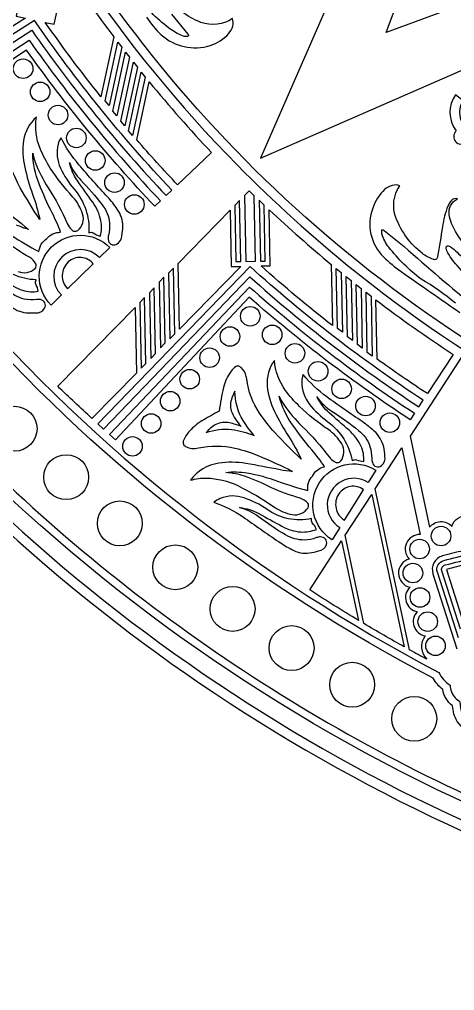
# Model space of a CAD drawing. Extents: x 0.3 to 22.9, y 0.3 to 22.9.
# Drawn here: x 4.06 to 6.84, y 0.27 to 6.49 of the extents above; entities that cross this region are included whole.
import ezdxf

# ---------------------------------------------------------------- set-up
doc = ezdxf.new("R2010")
doc.units = 0
doc.layers.get('0').update_dxf_attribs({"linetype": 'CONTINUOUS'})

msp = doc.modelspace()

# ---------------------------------------------------------------- linework, layer by layer
for points in [[(3.3142, 3.8737, 0.163521), (9.6242, 0.4465, 0.120172), (14.9519, 0.7854, 0.181777), (21.2452, 5.6945, 0.144148), (22.8969, 11.895, 0.188589), (19.6736, 19.5024, 0.185161), (12.301, 22.8811, 0.117209), (7.172, 22.009, 0.205007), (1.0046, 15.597, 0.089875), (0.2744, 11.5899, 0.190376), (3.3142, 3.8737)], [(19.638, 19.4494, 0.185169), (12.3102, 22.8179, 0.117227), (7.2083, 21.9566, 0.205002), (1.0677, 15.5872, 0.090157), (0.3369, 11.5899, 0.189152), (3.351, 3.9258, 0.162934), (9.5961, 0.5149, 0.121048), (14.9333, 0.845, 0.176273), (21.0659, 5.5259, 0.149242), (22.8347, 11.8803, 0.189626), (19.638, 19.4494)], [(3.6952, 4.7136, 0.093155), (6.7418, 2.309, 0.142562), (6.8139, 2.2274, 0.193525), (6.8466, 2.1464, 0.051441), (6.8766, 2.121, 0.066621), (6.8911, 2.0441, 0.260988), (6.9692, 1.9742, 0.057372), (7.0332, 1.9675, 0.084149), (7.0818, 1.8105, 0.191142), (7.2086, 1.6981), (7.076, 1.3986, -0.184586), (1.4291, 7.0046, -0.109103), (0.446, 11.7434, -0.195614), (3.7142, 19.4742, -0.012747), (4.1281, 19.8667), (4.5799, 19.3653, 0.143763), (1.4975, 14.3855, 0.10076), (1.2127, 10.1906, 0.147299), (3.6952, 4.7136)], [(1.0784, 12.0133, -0.172995), (3.713, 18.5618, -0.026822), (4.5094, 19.3689), (4.1244, 19.7961, 0.135351), (0.9831, 14.8536, 0.108341), (0.5953, 10.0918, 0.151917), (3.3881, 4.1189, 0.102753), (7.0505, 1.4647), (7.1431, 1.6738, -0.149793), (7.0253, 1.8122, -0.051818), (6.9916, 1.9198, -0.23974), (6.8591, 1.9955, -0.106316), (6.8288, 2.0946, -0.184724), (6.7664, 2.1998, -0.100062), (6.7055, 2.2716, -0.178747), (1.8261, 7.6664, -0.105978), (1.0784, 12.0133)], [(4.5069, 16.4808, 0.161318), (2.9884, 11.2681, 0.187111), (5.4543, 5.5541, 0.057832), (7.006, 4.3047), (7.0393, 4.3576, -0.169929), (3.5297, 8.7462, -0.124473), (3.1497, 12.931, -0.158039), (5.5528, 17.6357, -0.12047), (9.0206, 19.7394), (9.0019, 19.799, 0.166533), (4.5069, 16.4808)], [(8.415, 6.86, 0.105626), (10.6123, 5.9782, 0.245123), (10.4199, 5.8686, 0.082224), (10.3478, 5.6952, 0.059208), (10.3201, 5.4473, 0.046792), (10.2871, 5.706, 0.079184), (10.2209, 5.8686, 0.154271), (10.1359, 5.9491, 0.285789), (9.985, 5.9335, 0.217504), (9.8942, 5.7542, 0.136631), (9.9301, 5.6014, 0.155303), (9.3255, 5.6154, 0.151891), (9.3264, 5.7873, 0.534299), (8.9808, 5.8955, 0.164877), (8.8771, 5.7322, -0.218321), (5.3817, 9.816, -0.023975), (5.2413, 10.4155, 0.541535), (5.9761, 10.6135, 0.204704), (8.415, 6.86)], [(4.3589, 6.8061, 0.015198), (4.6644, 6.3741), (4.5819, 5.9913, -0.016537), (4.226, 6.4679), (4.2833, 6.4556), (4.3589, 6.8061)], [(5.0327, 6.5209), (5.1368, 6.3922, -0.209638), (5.142, 6.3806, -0.184519), (5.1139, 6.3783, -0.0762), (5.0292, 6.4218, -0.081612), (4.8248, 6.6283, 0.043413)], [(4.8735, 6.5014, 0.058971), (4.9671, 6.3878, 0.264133), (5.2799, 6.3197, 0.137254), (5.3978, 6.3952, 0.113952), (5.4245, 6.4437, 0.165524), (5.422, 6.4921, -0.23895), (5.2199, 6.4672, -0.118662), (4.9893, 6.6365, -0.101519)], [(4.1395, 6.4174, 0.037416), (4.9989, 5.3595), (5.0352, 5.3938, -0.03861), (4.1567, 6.4803), (2.9768, 5.7258), (3.0053, 5.6843), (4.1395, 6.4174)], [(4.1064, 6.2906), (3.0628, 5.6016), (3.034, 5.6429), (4.1227, 6.3541, 0.036236), (4.9625, 5.3251), (4.9262, 5.2908, -0.035121), (4.1064, 6.2906)], [(5.2895, 5.6343), (5.0715, 5.4281, -0.010802), (4.8104, 5.7167), (4.8903, 6.0871, 0.01734), (5.2895, 5.6343)], [(6.9295, 5.7116, 0.323934), (7.1558, 5.7587), (7.106, 5.7969, -0.902816), (6.8971, 5.9647), (6.849, 6.0051, 0.324479), (6.8521, 5.7736, 0.099066), (6.8409, 5.7576, 0.933011), (6.9295, 5.7116)], [(4.011, 5.1046, 0.022629), (4.1854, 5.0007, -0.237041), (4.2356, 5.084, -0.237041), (4.3241, 5.1246, 0.028703), (4.2701, 5.2482, -0.022625), (4.1862, 5.4338, -0.090762), (4.1464, 5.6315, 0.038694), (4.1619, 5.5726, 0.05429), (4.2445, 5.4091, -0.041039), (4.3667, 5.18, 0.105693), (4.3938, 5.1419, 0.417264), (4.4332, 5.1367, 0.315821), (4.4649, 5.2419, 0.100694), (4.403, 5.3498, -0.039246), (4.2578, 5.5358, -0.043063), (4.193, 5.6599, -0.140391), (4.1695, 5.8609, 0.179228), (4.0867, 5.7109, 0.090203), (4.0944, 5.5418, 0.032358), (4.1447, 5.3687, -0.036866), (4.1903, 5.2067, -0.017127), (4.0665, 5.4084, -0.032567), (3.9989, 5.555, -0.123102)], [(4.6862, 5.2723, 0.034724), (4.6255, 5.3498, -0.010063), (4.4414, 5.5564, -0.06242), (4.3269, 5.7299, 0.082415), (4.308, 5.6874, 0.163033), (4.3224, 5.535, 0.060797), (4.4113, 5.3996, -0.191069), (4.5049, 5.122, -0.228402), (4.5326, 5.1211, 0.091775), (4.5767, 5.0998, 0.133765), (4.5815, 5.2, 0.098085), (4.5304, 5.3163, -0.004378), (4.4332, 5.4526, -0.093724), (4.3799, 5.5709, 0.105692), (4.4534, 5.4578, -0.026116), (4.5892, 5.3004, -0.159075), (4.6359, 5.1833, -0.07363), (4.6297, 5.106, 0.084184), (4.6281, 5.0796, 0.552068), (4.68, 5.0474, 0.281238), (4.7151, 5.1021, 0.045903), (4.7213, 5.1608, 0.160037), (4.6862, 5.2723)], [(6.9039, 5.0504, -0.07487), (6.8236, 5.181, -0.057633), (6.8082, 5.239, -0.329151), (6.8611, 5.3379, 0.27539), (6.8264, 5.3313, 0.115082), (6.7999, 5.2926, 0.062039), (6.7651, 5.1595, -0.001488), (6.734, 4.9704, -0.128693), (6.7258, 4.9521, -0.239966), (6.7069, 4.9509, -0.076066), (6.6365, 4.9893, -0.139315), (6.4672, 5.2199, -0.244176), (6.4921, 5.422, 0.166246), (6.4437, 5.4245, 0.116272), (6.3952, 5.3978, 0.117382), (6.3197, 5.2799, 0.296544), (6.3878, 4.9671, 0.037053), (6.5014, 4.8735, 0.002944), (6.8766, 4.6117, 0.116784)], [(3.9324, 5.2887, -0.017286), (4.1189, 5.1429, -0.040808), (4.0429, 5.1709, 0.008084)], [(6.062, 4.5273, -0.016537), (5.6058, 4.909), (5.6644, 4.9102), (5.6572, 5.2688, 0.015198), (6.0541, 4.9188), (6.062, 4.5273)], [(4.5724, 4.9628, 0.999999), (4.3289, 4.7235), (4.2632, 4.659, -1), (4.6381, 5.0274), (4.5724, 4.9628)], [(6.8474, 4.6713, 0.041493), (6.6283, 4.8248, -0.060601), (6.4218, 5.0292, -0.103294), (6.3782, 5.1139, -0.178351), (6.3806, 5.142, -0.209619), (6.3922, 5.1368), (6.5209, 5.0327, 0.009291), (6.9753, 4.644)], [(4.0814, 4.7535, 0.117036), (4.1814, 4.7469, 0.091773), (4.1653, 4.7931, -0.22841), (4.1675, 4.8208, -0.213398), (3.9022, 4.9451, 0.070597), (3.7778, 5.0488, 0.194817), (3.628, 5.0802, 0.063207), (3.5836, 5.0663, -0.069319), (3.743, 4.933, 0.003293), (3.9275, 4.7267, 0.021576), (3.9976, 4.6576, 0.16309), (4.1045, 4.6102, 0.042912), (4.1635, 4.6097, 0.305236), (4.2219, 4.6384, 0.523578), (4.1957, 4.6936, 0.083313), (4.1693, 4.695, -0.091033), (4.0918, 4.6975, -0.128761), (3.9807, 4.7572, -0.026682), (3.8396, 4.9099, 0.0946), (3.7356, 4.9956, -0.102994), (3.8471, 4.9293, 0.004895), (3.9716, 4.8174, 0.097994), (4.0814, 4.7535)], [(4.0529, 4.8741, 0.303788), (4.161, 4.8937, 0.32896), (4.1659, 4.9233, 0.139731), (4.1255, 4.9647, -0.030981), (3.9623, 5.0719, 0.043947)], [(7.095, 4.638, -0.001172), (6.8585, 4.9119, -0.05971), (6.7934, 5.0053, -0.099124), (6.7883, 5.0225, -0.38522), (6.7962, 5.0383, -0.176255), (6.8189, 5.0302, -0.043096), (6.896, 4.9598, -0.048542)], [(4.5324, 4.9235, 0.432051), (4.3727, 4.9346, 0.424427), (4.3689, 4.7628), (4.5324, 4.9235)], [(6.6135, 4.0087), (6.6409, 4.0505, -0.03861), (5.5355, 4.9051), (4.5615, 3.8988), (4.5988, 3.865), (5.5333, 4.8399, 0.037416), (6.6135, 4.0087)], [(5.5303, 4.7089), (4.6738, 3.7978), (4.6362, 3.8313), (5.5316, 4.7745, 0.036236), (6.586, 3.9669), (6.5586, 3.9251, -0.035121), (5.5303, 4.7089)], [(6.3477, 4.3128), (6.34, 4.6917, 0.017339), (6.8329, 4.3431), (6.6683, 4.0923, -0.010802), (6.3477, 4.3128)], [(4.5245, 3.9329, -0.007156), (4.3066, 4.1393), (4.7998, 4.6439), (4.8083, 4.2234), (4.5245, 3.9329)], [(5.7803, 3.8207, -0.036868), (5.8619, 3.6736, -0.017128), (5.695, 3.8413, -0.032565), (5.5954, 3.9683, -0.123109), (5.5143, 4.1863, 0.074235), (5.5056, 4.2189, 0.197379), (5.4642, 4.2679, 0.20484), (5.4454, 4.2667, 0.08015), (5.4133, 4.2355, 0.097783), (5.3653, 4.1319, 0.029977), (5.3379, 3.9809, 0.006863), (5.2386, 3.9248, 0.080036), (5.1475, 3.8523, 0.088035), (5.1084, 3.7886, 0.130288), (5.1068, 3.7748, 0.220517), (5.1227, 3.7543, 0.18031), (5.206, 3.7445, -0.112894), (5.4386, 3.7435, -0.041792), (5.5921, 3.6939, -0.017285), (5.8071, 3.5951, -0.040806), (5.7268, 3.6047, 0.008081), (5.5075, 3.6452, 0.082696), (5.3344, 3.6473, 0.200712), (5.1551, 3.5378, -0.090302), (5.2561, 3.5523, -0.103824), (5.4564, 3.5036, -0.037052), (5.6904, 3.3668, 0.097491), (5.8049, 3.3182, 0.303788), (5.9056, 3.3623, 0.328951), (5.9036, 3.3922, 0.139736), (5.8547, 3.4231, -0.030981), (5.6712, 3.4898, 0.043945), (5.5002, 3.5638, 0.06066), (5.3801, 3.588, -0.072434), (5.5152, 3.5852, -0.044626), (5.711, 3.5329, 0.022628), (5.9046, 3.472, -0.237045), (5.9344, 3.5647, -0.237041), (6.0111, 3.6245, 0.028703), (5.9301, 3.7324, -0.022626), (5.8055, 3.8936, -0.09076), (5.7212, 4.0768, 0.038697), (5.7499, 4.0231, 0.054291), (5.868, 3.883, -0.041043), (6.0397, 3.6883, 0.105694), (6.0749, 3.6574, 0.417264), (6.1144, 3.6614, 0.315821), (6.121, 3.7712, 0.100694), (6.0359, 3.8619, -0.039245), (5.8518, 4.0094, -0.043063), (5.76, 4.1152, -0.140391), (5.6908, 4.3053, 0.179228), (5.6449, 4.1403, 0.090203), (5.6913, 3.9775, 0.029116), (5.7803, 3.8207)], [(6.6823, 3.2371, -0.471826), (6.825, 3.2425, -0.390906), (6.9317, 3.3086), (7.0929, 3.5983, -0.122324), (7.0866, 3.6113), (6.937, 4.3175), (6.8973, 4.3431), (6.5588, 3.8203), (6.6823, 3.2371)], [(6.2441, 3.7573, 0.098084), (6.1676, 3.8586, -0.004379), (6.0416, 3.9689, -0.093725), (5.9625, 4.0717, 0.105691), (6.06, 3.9786, -0.026115), (6.2284, 3.8567, -0.159075), (6.301, 3.7536, -0.073643), (6.3127, 3.6769, 0.084199), (6.3173, 3.6509, 0.552059), (6.3752, 3.6315, 0.281241), (6.3967, 3.6929, 0.045899), (6.3892, 3.7514, 0.153217), (6.3294, 3.8518, 0.034724), (6.2524, 3.9132, -0.010062), (6.0256, 4.0718, -0.062421), (5.8742, 4.2142, 0.082413), (5.8657, 4.1685, 0.163036), (5.9147, 4.0235, 0.060795), (6.0325, 3.9122, -0.19107), (6.1876, 3.6637, -0.228393), (6.2148, 3.6692, 0.091766), (6.2626, 3.6587, 0.117027), (6.2441, 3.7573)], [(5.4151, 3.9823, 0.108389), (5.4786, 3.8827, 0.035616), (5.4046, 3.9051, 0.167392), (5.3159, 3.8955, 0.077018), (5.2538, 3.8434, -0.112241), (5.4175, 3.8631, -0.047481), (5.5608, 3.8253, -0.042336), (5.4911, 3.9202, -0.137257), (5.438, 4.1073), (5.4194, 4.0648, 0.17761), (5.4151, 3.9823)], [(6.6535, 2.5426, 0.371284), (6.6655, 2.3928, -0.005681), (6.5538, 2.4537), (6.3358, 3.4829), (6.5053, 3.7445), (6.6227, 3.1905, 0.676256), (6.5525, 3.0338, 0.787422), (6.5561, 2.8539, 0.602996), (6.6039, 2.6974, 0.594233), (6.6535, 2.5426)], [(6.0592, 3.1574, -1), (6.339, 3.6024), (6.29, 3.5244, 1.000001), (6.1083, 3.2354), (6.0592, 3.1574)], [(6.2602, 3.4769, 0.43205), (6.1021, 3.4509, 0.424428), (6.1381, 3.2828), (6.2602, 3.4769)], [(5.304, 3.3971, -0.069319), (5.4899, 3.3041, 0.003292), (5.7169, 3.1459, 0.021575), (5.8011, 3.0948, 0.163092), (5.916, 3.0733, 0.042915), (5.9735, 3.0865, 0.305235), (6.0238, 3.1278, 0.523583), (5.9856, 3.1755, 0.083308), (5.9595, 3.1708, -0.091031), (5.8835, 3.1554, -0.128761), (5.7617, 3.1879, -0.026684), (5.5892, 3.3039, 0.094602), (5.4682, 3.3633, -0.102993), (5.5919, 3.3245, 0.004896), (5.7389, 3.2443, 0.114648), (5.8604, 3.2075, 0.117035), (5.9593, 3.2241, 0.091773), (5.933, 3.2654, -0.228396), (5.9287, 3.2928, -0.213395), (5.642, 3.3526, 0.070595), (5.497, 3.4248, 0.194826), (5.3439, 3.4208, 0.063189), (5.304, 3.3971)], [(6.2629, 2.6208), (6.1432, 3.1858), (6.3127, 3.4473), (6.5191, 2.473, -0.007227), (6.2629, 2.6208)], [(5.9167, 2.8363), (6.1201, 3.1501), (6.2277, 2.6418, -0.00875), (5.9167, 2.8363)], [(6.899, 3.0868, 0.016875), (6.7654, 3.054, 0.424552), (6.704, 2.9399), (6.856, 2.4604, -0.022007)], [(6.8668, 2.5297), (6.7326, 2.9491, -0.435886), (6.7735, 3.0251, -0.023849), (7.1152, 3.0982, 0.025809)], [(6.8802, 2.5861), (6.7612, 2.9582, -0.438231), (6.7816, 2.9962, -0.020071), (7.1566, 3.0754, 0.026)], [(6.9191, 2.9991, 0.016213), (6.7898, 2.9674), (6.8958, 2.6359, 0.017124)]]:
    msp.add_lwpolyline(points, format="xyb")
for points in [[(6.711, 7.2258), (6.4246, 7.484), (5.6015, 5.5992), (7.4863, 6.4223), (7.2281, 6.7087), (6.4041, 6.4018), (6.711, 7.2258)], [(4.0989, 6.4953), (3.6251, 6.1955), (3.7138, 6.6067), (4.1149, 6.8605), (4.0389, 6.5083), (4.0989, 6.4953)], [(4.6337, 5.9352), (4.6083, 5.9655), (4.6893, 6.3412), (4.7145, 6.3096), (4.6337, 5.9352)], [(4.6836, 5.8703), (4.6582, 5.9005), (4.7392, 6.2762), (4.7644, 6.2446), (4.6836, 5.8703)], [(4.7083, 5.8365), (4.7894, 6.2123), (4.8145, 6.1806), (4.7338, 5.8063), (4.7083, 5.8365)], [(4.8397, 6.1492), (4.8649, 6.1176), (4.7841, 5.7432), (4.7587, 5.7735), (4.8397, 6.1492)], [(5.5616, 5.3588), (5.5287, 5.3898), (5.499, 5.3594), (5.5076, 4.9383), (5.5701, 4.9396), (5.5616, 5.3588)], [(5.4763, 4.9377), (5.4684, 5.328), (5.4378, 5.2967), (5.4451, 4.937), (5.4763, 4.9377)], [(5.6013, 4.9402), (5.6325, 4.9408), (5.6253, 5.2988), (5.5934, 5.3291), (5.6013, 4.9402)], [(5.4072, 5.2654), (5.4145, 4.9052), (5.4758, 4.9064), (5.0839, 4.5054), (5.0754, 4.9259), (5.4072, 5.2654)], [(5.0142, 4.8633), (5.0227, 4.4427), (5.0533, 4.4741), (5.0448, 4.8946), (5.0142, 4.8633)], [(6.1176, 4.8676), (6.1254, 4.4847), (6.0937, 4.5083), (6.0859, 4.8926), (6.1176, 4.8676)], [(4.993, 4.4167), (4.9845, 4.8372), (4.9539, 4.8059), (4.9624, 4.3854), (4.993, 4.4167)], [(6.1494, 4.8409), (6.1812, 4.8159), (6.189, 4.433), (6.1572, 4.4566), (6.1494, 4.8409)], [(6.2447, 4.7652), (6.2525, 4.3823), (6.2208, 4.4059), (6.213, 4.7902), (6.2447, 4.7652)], [(4.9308, 4.3487), (4.9223, 4.7692), (4.8917, 4.7379), (4.9002, 4.3174), (4.9308, 4.3487)], [(6.2765, 4.7405), (6.3083, 4.7155), (6.316, 4.3326), (6.2843, 4.3562), (6.2765, 4.7405)], [(4.8304, 4.6752), (4.8389, 4.2547), (4.8696, 4.286), (4.861, 4.7066), (4.8304, 4.6752)]]:
    msp.add_lwpolyline(points)
for centre, radius in [((4.0842, 6.1711), 0.0625), ((4.1933, 6.0232), 0.0625), ((4.3076, 5.8746), 0.0625), ((4.425, 5.7282), 0.0625), ((4.5453, 5.5841), 0.0625), ((4.6687, 5.4423), 0.0625), ((4.7952, 5.3027), 0.0625), ((5.5363, 4.5875), 0.0625), ((5.4063, 4.4576), 0.0625), ((5.6766, 4.4688), 0.0625), ((5.8221, 4.3505), 0.0625), ((5.2764, 4.3224), 0.0625), ((5.97, 4.2351), 0.0625), ((5.1491, 4.1846), 0.0625), ((6.1204, 4.1227), 0.0625), ((5.0245, 4.0441), 0.0625), ((6.2732, 4.0131), 0.0625), ((4.0296, 3.8678), 0.1435), ((4.9027, 3.901), 0.0625), ((6.4284, 3.9065), 0.0625), ((4.7836, 3.7551), 0.0625), ((4.3597, 3.558), 0.1435), ((4.7024, 3.2622), 0.1435), ((6.7559, 3.181), 0.0625), ((5.0572, 2.981), 0.1435), ((6.619, 3.0981), 0.0625), ((6.576, 2.9443), 0.0625), ((5.4235, 2.715), 0.1435), ((6.6213, 2.7883), 0.0625), ((6.6708, 2.6335), 0.0625), ((5.8006, 2.4645), 0.1435), ((6.7203, 2.4787), 0.0625), ((6.1879, 2.23), 0.1435), ((6.5846, 2.012), 0.1435)]:
    msp.add_circle(centre, radius)

doc.saveas('drawing.dxf')
